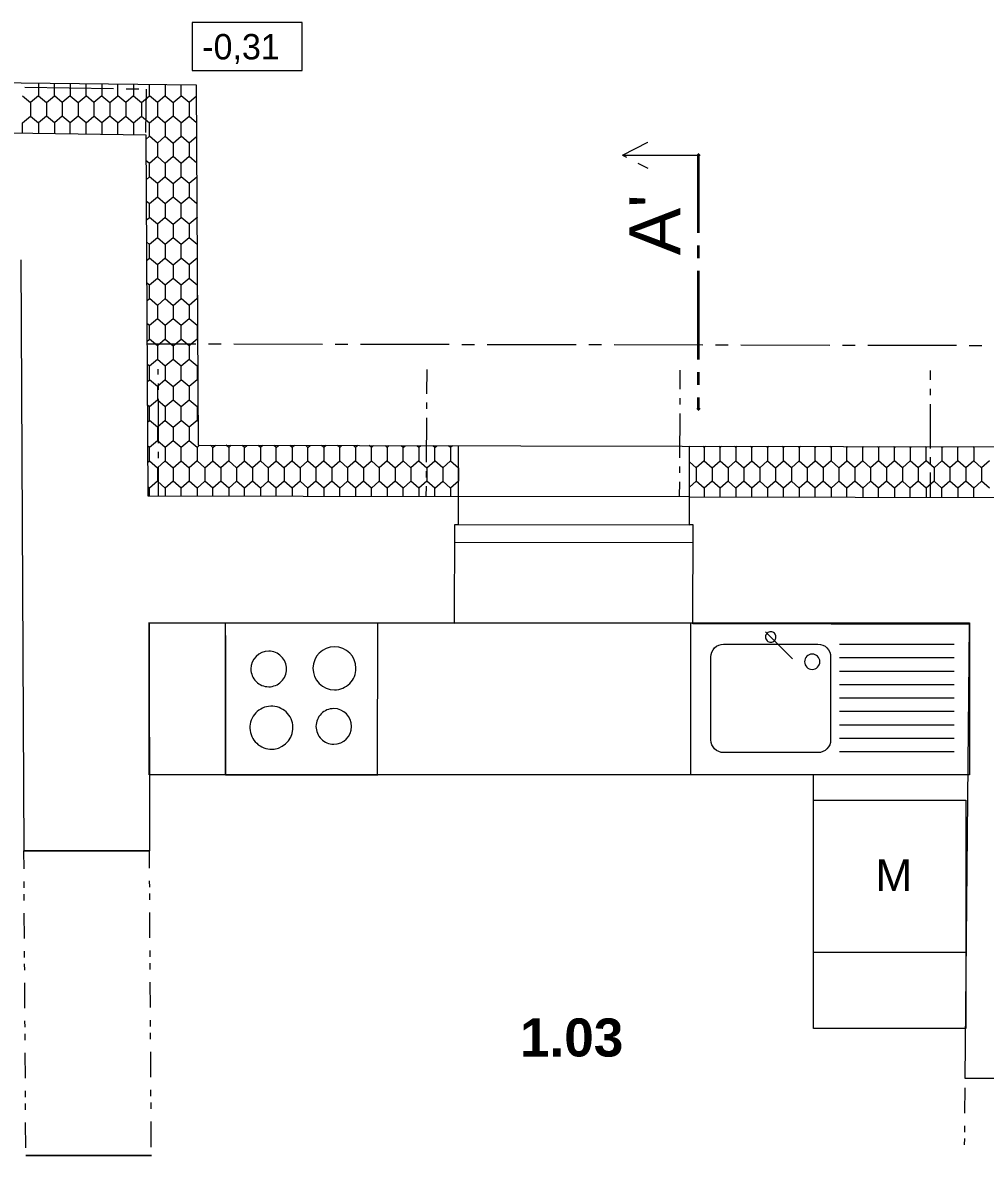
# Model space of a CAD drawing. Header units: millimetres. Extents: x 214.1 to 310.4, y 372.3 to 401.
# Drawn here: x 219.379 to 222.368, y 379.373 to 382.889 of the extents above; entities that cross this region are included whole.
import ezdxf

# ---------------------------------------------------------------- set-up
doc = ezdxf.new("R2010")
doc.units = ezdxf.units.MM
for name, color, linetype in [('PDF4_Bourani_cary', 7, 'Continuous'), ('PDF4_Hlavni kresba_1', 7, 'Continuous'), ('PDF4_Konstrukce_nad', 7, 'Continuous'), ('PDF4_Krokve', 7, 'Continuous'), ('PDF4_KTZ_zatepleni', 7, 'Continuous'), ('PDF4_OKNA', 7, 'Continuous'), ('PDF4_Rezy_oznaceni', 7, 'Continuous'), ('PDF4_Sanita', 7, 'Continuous'), ('PDF4_STĚNY', 7, 'Continuous'), ('PDF4_STŘECHA', 7, 'Continuous'), ('PDF4_Text_CISLA_MISTNOSTI', 7, 'Continuous'), ('PDF4_Výšky', 7, 'Continuous'), ('PDF4_Šrafy', 7, 'Continuous')]:
    doc.layers.add(name, color=color, linetype=linetype)
doc.styles.add('PDF Arial', font='')
doc.styles.add('PDF Arial Bold', font='')
doc.styles.get('PDF Arial').set_extended_font_data('Arial')
doc.styles.get('PDF Arial Bold').set_extended_font_data('Arial', bold=True)

msp = doc.modelspace()

# ---------------------------------------------------------------- linework, layer by layer
at = {"layer": 'PDF4_Bourani_cary', "lineweight": 13}
for points in [[(219.3738, 382.153), (219.383, 380.3175)], [(219.7723, 381.0262), (219.7727, 380.3175)], [(219.7727, 380.3175), (219.383, 380.3175)], [(219.7787, 379.3727), (219.3889, 379.3727)]]:
    msp.add_lwpolyline(points, dxfattribs=at)
at = {"layer": 'PDF4_Hlavni kresba_1', "lineweight": 13}
for points in [[(224.0847, 377.2496), (224.0847, 379.5653), (224.0847, 381.1515), (222.5446, 381.1515), (222.5446, 379.6116), (222.3055, 379.6116)], [(219.383, 380.3175), (219.7727, 380.3175)], [(219.3889, 379.3727), (219.7787, 379.3727)]]:
    msp.add_lwpolyline(points, dxfattribs=at)
at = {"layer": 'PDF4_Konstrukce_nad', "lineweight": 13}
for points in [[(219.3833, 380.2622), (219.383, 380.3175), (219.383, 380.3175)], [(219.7731, 380.2647), (219.7727, 380.3175), (219.7727, 380.3175)], [(219.3837, 380.2032), (219.3836, 380.2228)], [(219.7735, 380.2056), (219.7733, 380.2253)], [(219.3839, 380.1638), (219.3838, 380.1835)], [(219.7737, 380.1662), (219.7736, 380.1859)], [(219.3847, 380.0457), (219.3842, 380.1244)], [(219.7744, 380.0481), (219.7739, 380.1269)], [(219.3851, 379.9866), (219.3849, 380.0063)], [(219.7748, 379.9891), (219.7747, 380.0088)], [(219.3853, 379.9473), (219.3852, 379.9669)], [(219.7751, 379.9497), (219.7749, 379.9694)], [(219.3861, 379.8291), (219.3856, 379.9079)], [(219.7758, 379.8316), (219.7753, 379.9103)], [(219.3864, 379.7701), (219.3863, 379.7898)], [(219.7762, 379.7725), (219.7761, 379.7922)], [(219.3867, 379.7307), (219.3865, 379.7504)], [(219.7764, 379.7332), (219.7763, 379.7529)], [(219.3874, 379.6126), (219.3869, 379.6914)], [(219.7772, 379.6151), (219.7767, 379.6938)], [(222.3055, 379.6116), (222.3055, 379.6116)], [(222.3055, 379.6116), (222.3055, 379.6116)], [(219.3878, 379.5536), (219.3877, 379.5732)], [(219.7775, 379.556), (219.7774, 379.5757)], [(222.3045, 379.5037), (222.3052, 379.5824)], [(219.388, 379.5142), (219.3879, 379.5339)], [(219.7778, 379.5166), (219.7777, 379.5363)], [(219.3888, 379.3961), (219.3883, 379.4748)], [(219.7785, 379.3985), (219.778, 379.4773)], [(222.304, 379.4446), (222.3042, 379.4643)], [(222.3036, 379.4053), (222.3038, 379.425)], [(219.3889, 379.3727), (219.3889, 379.3727)], [(219.7787, 379.3727), (219.7787, 379.3727)]]:
    msp.add_lwpolyline(points, dxfattribs=at)
at = {"layer": 'PDF4_Krokve', "lineweight": 13}
for points in [[(219.8002, 381.7964), (219.8001, 381.8135), (219.8001, 381.8135)], [(219.8001, 381.8135), (219.8001, 381.8135)], [(220.6344, 381.737), (220.6349, 381.8119), (220.6349, 381.8119)], [(220.6349, 381.8119), (220.6349, 381.8119)], [(221.4203, 381.751), (221.4205, 381.8103), (221.4205, 381.8103)], [(221.4205, 381.8103), (221.4205, 381.8103)], [(222.1973, 381.7799), (222.1973, 381.8088), (222.1973, 381.8088)], [(222.1973, 381.8088), (222.1973, 381.8088)], [(219.8003, 381.7492), (219.8003, 381.7689)], [(222.1973, 381.7326), (222.1973, 381.7523)], [(219.8008, 381.5838), (219.8004, 381.7216)], [(220.6341, 381.6897), (220.6342, 381.7094)], [(221.4201, 381.7037), (221.4202, 381.7234)], [(221.4194, 381.5384), (221.42, 381.6762)], [(222.1973, 381.5673), (222.1973, 381.7051)], [(220.633, 381.5244), (220.6339, 381.6622)], [(219.8009, 381.5366), (219.8009, 381.5563)], [(222.1973, 381.52), (222.1973, 381.5397)], [(219.8013, 381.4198), (219.8013, 381.4198), (219.801, 381.509)], [(220.6327, 381.4771), (220.6328, 381.4968)], [(221.4192, 381.4911), (221.4193, 381.5108)], [(221.4189, 381.4166), (221.4189, 381.4166), (221.4191, 381.4636)], [(222.1973, 381.4151), (222.1973, 381.4151), (222.1973, 381.4925)], [(220.6323, 381.4182), (220.6323, 381.4182), (220.6325, 381.4496)]]:
    msp.add_lwpolyline(points, dxfattribs=at)
at = {"layer": 'PDF4_KTZ_zatepleni', "lineweight": 13}
for points in [[(216.473, 382.7352), (219.9181, 382.6962)], [(219.9181, 382.6962), (219.9242, 381.5771), (228.4379, 381.5602)]]:
    msp.add_lwpolyline(points, dxfattribs=at)
at = {"layer": 'PDF4_OKNA', "lineweight": 13}
for points in [[(220.7327, 381.418), (220.7327, 381.5755)], [(221.4493, 381.4166), (221.4493, 381.574)], [(221.4493, 381.4166), (221.4493, 381.4166), (220.7327, 381.418)], [(220.7326, 381.3314), (220.7326, 381.3314), (221.4491, 381.3299)], [(220.7206, 381.2763), (220.7206, 381.2763), (221.4608, 381.2748)]]:
    msp.add_lwpolyline(points, dxfattribs=at)
at = {"layer": 'PDF4_Rezy_oznaceni', "lineweight": 13}
for points in [[(221.241, 382.4776), (221.241, 382.4776), (221.3197, 382.5183)], [(221.3197, 382.5183), (221.3197, 382.5183)], [(221.241, 382.4776), (221.241, 382.4776), (221.2538, 382.471)], [(221.241, 382.4776), (221.241, 382.4776), (221.4714, 382.4776)], [(221.2888, 382.4529), (221.3197, 382.4369), (221.3197, 382.4369)], [(221.4772, 382.4776), (221.4772, 382.4776)]]:
    msp.add_lwpolyline(points, dxfattribs=at)
at = {"layer": 'PDF4_Rezy_oznaceni', "lineweight": 35}
for points in [[(221.4772, 382.2367), (221.4772, 382.4773)], [(221.4772, 382.1579), (221.4772, 382.1973)], [(221.4772, 381.843), (221.4772, 382.1186)], [(221.4772, 381.7642), (221.4772, 381.8036)], [(221.4772, 381.6904), (221.4772, 381.7249)]]:
    msp.add_lwpolyline(points, dxfattribs=at)
at = {"layer": 'PDF4_Rezy_oznaceni', "transparency": 33554559}
for points in [[(221.4772, 382.4704), (221.4704, 382.4773), (221.4841, 382.4773), (221.4772, 382.4842)], [(221.4772, 381.6835), (221.4704, 381.6904), (221.4841, 381.6904), (221.4772, 381.6973)]]:
    msp.add_solid(points, dxfattribs=at)
at = {"layer": 'PDF4_Sanita', "lineweight": 13}
for points in [[(219.7697, 381.0262), (222.3186, 381.0262), (222.3186, 380.5537), (219.7723, 380.5537), (219.7723, 381.0262)], [(220.0085, 380.5537), (220.0091, 381.0262)], [(220.0091, 380.9868), (220.0085, 380.5537), (220.4809, 380.5531), (220.4816, 381.0256)], [(221.4524, 381.0262), (221.4524, 380.5537)], [(221.6852, 380.9983), (221.7695, 380.914)], [(221.915, 380.9596), (222.2713, 380.9596)], [(221.915, 380.9179), (222.2713, 380.9179)], [(221.915, 380.8762), (222.2713, 380.8762)], [(221.915, 380.8345), (222.2713, 380.8345)], [(221.915, 380.7928), (222.2713, 380.7928)], [(221.915, 380.7511), (222.2713, 380.7511)], [(221.915, 380.7094), (222.2713, 380.7094)], [(221.915, 380.6677), (222.2713, 380.6677)], [(221.915, 380.6261), (222.2713, 380.6261)], [(221.8345, 380.475), (222.3069, 380.475), (222.3069, 379.7663), (221.8345, 379.7663), (221.8345, 380.5537)], [(222.3069, 380.0026), (221.8345, 380.0026)]]:
    msp.add_lwpolyline(points, dxfattribs=at)
for points in [[(221.6853, 380.9819, 0.414222), (221.7016, 380.9656, 0.41423), (221.7179, 380.9819, 0.414239), (221.7016, 380.9982, 0.41423)], [(220.1429, 380.8274, 0.414215), (220.1982, 380.8825, 0.414215), (220.143, 380.9378, 0.41421), (220.0877, 380.8827, 0.414215)], [(220.3471, 380.818, 0.414217), (220.414, 380.8847, 0.414213), (220.3473, 380.9516, 0.414213), (220.2804, 380.8849, 0.41421)], [(221.8541, 380.9051, 0.4142), (221.8304, 380.9288, 0.414213), (221.8067, 380.9051, 0.414206), (221.8304, 380.8814, 0.414206)], [(220.2177, 380.709, 0.414214), (220.1428, 380.7666, 0.414216), (220.0852, 380.6918, 0.414214), (220.16, 380.6341, 0.414211)], [(220.3449, 380.649, 0.414212), (220.4002, 380.7042, 0.414212), (220.3451, 380.7595, 0.414215), (220.2898, 380.7043, 0.414215)]]:
    msp.add_lwpolyline(points, format="xyb", close=True, dxfattribs=at)
for points in [[(221.516, 380.9202, -0.414217), (221.5554, 380.9596), (221.8484, 380.9596)], [(221.8484, 380.9596, -0.414214), (221.8877, 380.9202), (221.8877, 380.6623)], [(221.8877, 380.6623, -0.414214), (221.8484, 380.6229), (221.5554, 380.6229, -0.414217), (221.516, 380.6623), (221.516, 380.9202)]]:
    msp.add_lwpolyline(points, format="xyb", dxfattribs=at)
at = {"layer": 'PDF4_STĚNY', "lineweight": 13}
for points in [[(216.2478, 382.7109), (216.2478, 382.7109), (216.4697, 382.6963), (216.4626, 382.5897), (216.4626, 382.5897), (216.4626, 382.5897), (219.7615, 382.541), (219.7615, 382.541), (219.7676, 381.4199)], [(219.7676, 381.4199), (219.7676, 381.4199), (220.7327, 381.418)], [(219.7697, 381.0262), (219.7697, 381.0262), (220.7201, 381.0243), (220.7201, 381.0243), (220.7207, 381.3314), (220.7207, 381.3314), (220.7326, 381.3314), (220.7326, 381.3314), (220.7327, 381.418)], [(221.4491, 381.3299), (221.4491, 381.3299), (221.4493, 381.4166), (221.4493, 381.4166), (223.5066, 381.4125)], [(222.3055, 379.6116), (222.3186, 381.0211), (222.3186, 381.0211), (221.4603, 381.0228), (221.4603, 381.0228), (221.4603, 381.0228), (221.4609, 381.3299), (221.4491, 381.3299), (221.4491, 381.3299)]]:
    msp.add_lwpolyline(points, dxfattribs=at)
at = {"layer": 'PDF4_STŘECHA', "lineweight": 13}
for points in [[(219.3855, 382.6883), (219.6611, 382.6843)], [(219.7004, 382.6837), (219.7398, 382.6831)], [(219.7616, 382.5482), (219.7636, 382.6827), (219.7636, 382.6827)], [(219.7636, 382.6827), (219.7636, 382.6827)], [(219.7615, 382.541), (219.7615, 382.541)], [(219.765, 381.8923), (219.765, 381.8923), (219.9162, 381.892)], [(219.9556, 381.892), (219.9949, 381.8919)], [(220.0343, 381.8918), (220.3099, 381.8913)], [(220.3493, 381.8912), (220.3886, 381.8911)], [(220.428, 381.891), (220.7036, 381.8905)], [(220.743, 381.8904), (220.7823, 381.8903)], [(220.8217, 381.8902), (221.0973, 381.8897)], [(221.1367, 381.8896), (221.176, 381.8895)], [(221.2154, 381.8895), (221.491, 381.8889)], [(221.5304, 381.8888), (221.5697, 381.8888)], [(221.6091, 381.8887), (221.8847, 381.8881)], [(221.9241, 381.8881), (221.9634, 381.888)], [(222.0028, 381.8879), (222.2784, 381.8874)], [(222.3178, 381.8873), (222.3571, 381.8872)]]:
    msp.add_lwpolyline(points, dxfattribs=at)
at = {"layer": 'PDF4_Výšky', "lineweight": 13}
msp.add_lwpolyline([(220.2469, 382.8891), (219.9058, 382.8891), (219.9058, 382.7404), (220.2469, 382.7404), (220.2469, 382.8891)], close=True, dxfattribs=at)
at = {"layer": 'PDF4_Šrafy', "lineweight": 13}
for points in [[(219.4282, 382.7018), (219.4282, 382.6622), (219.4528, 382.6413), (219.4774, 382.6622), (219.4774, 382.7012)], [(219.5267, 382.7006), (219.5267, 382.6622), (219.5513, 382.6413), (219.5759, 382.6622), (219.5759, 382.7001)], [(219.6251, 382.6995), (219.6251, 382.6622), (219.6497, 382.6413), (219.6743, 382.6622), (219.6743, 382.699)], [(219.7235, 382.6984), (219.7235, 382.6622), (219.7481, 382.6413), (219.7727, 382.6622), (219.7727, 382.6979)], [(219.8219, 382.6973), (219.8219, 382.6622), (219.8465, 382.6413), (219.8711, 382.6622), (219.8711, 382.6968)], [(219.379, 382.6622), (219.4036, 382.6413)], [(219.4282, 382.6622), (219.4036, 382.6413), (219.4036, 382.6202), (219.4036, 382.5992), (219.4282, 382.5783), (219.4282, 382.5459)], [(219.5267, 382.6622), (219.5021, 382.6413), (219.4774, 382.6622)], [(219.6251, 382.6622), (219.6005, 382.6413), (219.5759, 382.6622)], [(219.7235, 382.6622), (219.6989, 382.6413), (219.6743, 382.6622)], [(219.8219, 382.6622), (219.7973, 382.6413), (219.7727, 382.6622)], [(219.9183, 382.6604), (219.8958, 382.6413), (219.8711, 382.6622)], [(219.4528, 382.6413), (219.4528, 382.6202)], [(219.4528, 382.6202), (219.4528, 382.5992)], [(219.5021, 382.6413), (219.5021, 382.6202), (219.5021, 382.5992)], [(219.5513, 382.6413), (219.5513, 382.6202)], [(219.5513, 382.6202), (219.5513, 382.5992)], [(219.6005, 382.6413), (219.6005, 382.6202), (219.6005, 382.5992)], [(219.6497, 382.6413), (219.6497, 382.6202)], [(219.6497, 382.6202), (219.6497, 382.5992)], [(219.6989, 382.6413), (219.6989, 382.6202), (219.6989, 382.5992), (219.7235, 382.5783), (219.7481, 382.5992), (219.7727, 382.5783)], [(219.7481, 382.6413), (219.7481, 382.6202)], [(219.7481, 382.6202), (219.7481, 382.5992)], [(219.7973, 382.6413), (219.7973, 382.6202), (219.7973, 382.5992), (219.8219, 382.5783), (219.8219, 382.5362), (219.8465, 382.5153), (219.8711, 382.5362), (219.8711, 382.5783), (219.8958, 382.5992), (219.9188, 382.5796)], [(219.8465, 382.6413), (219.8465, 382.6202)], [(219.8465, 382.6202), (219.8465, 382.5992)], [(219.8958, 382.6413), (219.8958, 382.6202), (219.8958, 382.5992)], [(219.379, 382.5783), (219.4036, 382.5992)], [(219.4774, 382.5783), (219.4528, 382.5992), (219.4282, 382.5783)], [(219.5267, 382.5445), (219.5267, 382.5783), (219.5021, 382.5992), (219.4774, 382.5783), (219.4774, 382.5452)], [(219.5759, 382.5783), (219.5513, 382.5992), (219.5267, 382.5783)], [(219.5759, 382.5438), (219.5759, 382.5783), (219.6005, 382.5992)], [(219.6743, 382.5783), (219.6497, 382.5992), (219.6251, 382.5783), (219.6005, 382.5992)], [(219.6743, 382.5783), (219.6989, 382.5992)], [(219.7616, 382.5267), (219.7727, 382.5362), (219.7727, 382.5783), (219.7973, 382.5992)], [(219.8711, 382.5783), (219.8465, 382.5992), (219.8219, 382.5783)], [(219.379, 382.5467), (219.379, 382.5783)], [(219.6251, 382.5783), (219.6251, 382.543)], [(219.6743, 382.5423), (219.6743, 382.5783)], [(219.7235, 382.5783), (219.7235, 382.5416)], [(219.8219, 382.5362), (219.7973, 382.5153), (219.7727, 382.5362)], [(219.7973, 382.5153), (219.7973, 382.4942)], [(219.8465, 382.5153), (219.8465, 382.4942)], [(219.919, 382.535), (219.8958, 382.5153), (219.8711, 382.5362)], [(219.8958, 382.5153), (219.8958, 382.4942), (219.8958, 382.4732)], [(219.7973, 382.4942), (219.7973, 382.4732)], [(219.8465, 382.4942), (219.8465, 382.4732)], [(219.7727, 382.4523), (219.7619, 382.4615)], [(219.7623, 382.4013), (219.7727, 382.4102), (219.7727, 382.4523)], [(219.8219, 382.4523), (219.7973, 382.4732), (219.7727, 382.4523)], [(219.8711, 382.4523), (219.8465, 382.4732), (219.8219, 382.4523)], [(219.8219, 382.4523), (219.8219, 382.4102), (219.8465, 382.3893), (219.8711, 382.4102), (219.8711, 382.4523)], [(219.9195, 382.4531), (219.8958, 382.4732), (219.8711, 382.4523)], [(219.8219, 382.4102), (219.7973, 382.3893), (219.7727, 382.4102)], [(219.9197, 382.4096), (219.8958, 382.3893), (219.8711, 382.4102)], [(219.7973, 382.3893), (219.7973, 382.3683)], [(219.8465, 382.3893), (219.8465, 382.3683)], [(219.8958, 382.3893), (219.8958, 382.3683)], [(219.8219, 382.3263), (219.7973, 382.3472), (219.7727, 382.3263)], [(219.7973, 382.3683), (219.7973, 382.3472)], [(219.8711, 382.3263), (219.8465, 382.3472), (219.8219, 382.3263)], [(219.8465, 382.3683), (219.8465, 382.3472)], [(219.9201, 382.3265), (219.8958, 382.3472), (219.8711, 382.3263)], [(219.8958, 382.3683), (219.8958, 382.3472)], [(219.7727, 382.3263), (219.7626, 382.3349)], [(219.7629, 382.2759), (219.7727, 382.2842), (219.7727, 382.3263)], [(219.8219, 382.3263), (219.8219, 382.2842), (219.8465, 382.2633), (219.8711, 382.2842), (219.8711, 382.3263)], [(219.8219, 382.2842), (219.7973, 382.2633), (219.7727, 382.2842)], [(219.9204, 382.2842), (219.8958, 382.2633), (219.8711, 382.2842)], [(219.9204, 382.2857), (219.9204, 382.2842), (219.9204, 382.2842)], [(219.7973, 382.2633), (219.7973, 382.2423)], [(219.7973, 382.2423), (219.7973, 382.2212)], [(219.8465, 382.2633), (219.8465, 382.2423)], [(219.8465, 382.2423), (219.8465, 382.2212)], [(219.8958, 382.2633), (219.8958, 382.2423)], [(219.8958, 382.2423), (219.8958, 382.2212)], [(219.7727, 382.2003), (219.7633, 382.2083)], [(219.7636, 382.1505), (219.7727, 382.1582), (219.7727, 382.2003)], [(219.8219, 382.2003), (219.7973, 382.2212), (219.7727, 382.2003)], [(219.8711, 382.2003), (219.8465, 382.2212), (219.8219, 382.2003)], [(219.8219, 382.2003), (219.8219, 382.1582), (219.8465, 382.1373), (219.8711, 382.1582), (219.8711, 382.2003)], [(219.9204, 382.2003), (219.8958, 382.2212), (219.8711, 382.2003)], [(219.9208, 382.2007), (219.9204, 382.2003)], [(219.9204, 382.2003), (219.9204, 382.1582), (219.9211, 382.1577)], [(219.8219, 382.1582), (219.7973, 382.1373), (219.7727, 382.1582)], [(219.7973, 382.1373), (219.7973, 382.1163)], [(219.8465, 382.1373), (219.8465, 382.1163)], [(219.9204, 382.1582), (219.8958, 382.1373), (219.8711, 382.1582)], [(219.8958, 382.1373), (219.8958, 382.1163)], [(219.8219, 382.0743), (219.7973, 382.0953), (219.7727, 382.0743)], [(219.7973, 382.1163), (219.7973, 382.0953)], [(219.8711, 382.0743), (219.8465, 382.0953), (219.8219, 382.0743)], [(219.8465, 382.1163), (219.8465, 382.0953)], [(219.9204, 382.0743), (219.8958, 382.0953), (219.8711, 382.0743)], [(219.8958, 382.1163), (219.8958, 382.0953)], [(219.7727, 382.0743), (219.764, 382.0818)], [(219.7643, 382.0251), (219.7727, 382.0323), (219.7727, 382.0743)], [(219.8219, 382.0743), (219.8219, 382.0323), (219.8465, 382.0113), (219.8711, 382.0323), (219.8711, 382.0743)], [(219.9215, 382.0753), (219.9204, 382.0743)], [(219.9204, 382.0743), (219.9204, 382.0323), (219.9217, 382.0311)], [(219.8219, 382.0323), (219.7973, 382.0113), (219.7727, 382.0323)], [(219.9204, 382.0323), (219.8958, 382.0113), (219.8711, 382.0323)], [(219.7973, 382.0113), (219.7973, 381.9903)], [(219.7973, 381.9903), (219.7973, 381.9693)], [(219.8465, 382.0113), (219.8465, 381.9903)], [(219.8465, 381.9903), (219.8465, 381.9693)], [(219.8958, 382.0113), (219.8958, 381.9903)], [(219.8958, 381.9903), (219.8958, 381.9693)], [(219.7727, 381.9484), (219.7647, 381.9552)], [(219.8219, 381.9484), (219.7973, 381.9693), (219.7727, 381.9484)], [(219.8711, 381.9484), (219.8465, 381.9693), (219.8219, 381.9484)], [(219.9204, 381.9484), (219.8958, 381.9693), (219.8711, 381.9484)], [(219.765, 381.8997), (219.7727, 381.9063), (219.7727, 381.9484)], [(219.8219, 381.9484), (219.8219, 381.9063), (219.8465, 381.8854), (219.8711, 381.9063), (219.8711, 381.9484)], [(219.9222, 381.9499), (219.9204, 381.9484)], [(219.9204, 381.9484), (219.9204, 381.9063), (219.9224, 381.9045)], [(219.8219, 381.9063), (219.7973, 381.8854), (219.7727, 381.9063)], [(219.7973, 381.8854), (219.7973, 381.8643)], [(219.8465, 381.8854), (219.8465, 381.8643)], [(219.9204, 381.9063), (219.8958, 381.8854), (219.8711, 381.9063)], [(219.8958, 381.8854), (219.8958, 381.8643)], [(219.7973, 381.8643), (219.7973, 381.8433)], [(219.8465, 381.8643), (219.8465, 381.8433)], [(219.8958, 381.8643), (219.8958, 381.8433)], [(219.7727, 381.8224), (219.7654, 381.8286)], [(219.7657, 381.7743), (219.7727, 381.7803), (219.7727, 381.8224)], [(219.8219, 381.8224), (219.7973, 381.8433), (219.7727, 381.8224)], [(219.8711, 381.8224), (219.8465, 381.8433), (219.8219, 381.8224)], [(219.8219, 381.8224), (219.8219, 381.7803), (219.8465, 381.7594), (219.8711, 381.7803), (219.8711, 381.8224)], [(219.9204, 381.8224), (219.8958, 381.8433), (219.8711, 381.8224)], [(219.9229, 381.8245), (219.9204, 381.8224)], [(219.9204, 381.8224), (219.9204, 381.7803), (219.9231, 381.7779)], [(219.8219, 381.7803), (219.7973, 381.7594), (219.7727, 381.7803)], [(219.9204, 381.7803), (219.8958, 381.7594), (219.8711, 381.7803)], [(219.7973, 381.7594), (219.7973, 381.7383)], [(219.8465, 381.7594), (219.8465, 381.7383)], [(219.8958, 381.7594), (219.8958, 381.7383)], [(219.8219, 381.6964), (219.7973, 381.7173), (219.7727, 381.6964)], [(219.7973, 381.7383), (219.7973, 381.7173)], [(219.8711, 381.6964), (219.8465, 381.7173), (219.8219, 381.6964)], [(219.8465, 381.7383), (219.8465, 381.7173)], [(219.9204, 381.6964), (219.8958, 381.7173), (219.8711, 381.6964)], [(219.8958, 381.7383), (219.8958, 381.7173)], [(219.7727, 381.6964), (219.766, 381.7021)], [(219.7663, 381.6489), (219.7727, 381.6543), (219.7727, 381.6964)], [(219.8219, 381.6964), (219.8219, 381.6543), (219.8465, 381.6334), (219.8711, 381.6543), (219.8711, 381.6964)], [(219.9235, 381.6991), (219.9204, 381.6964)], [(219.9204, 381.6964), (219.9204, 381.6543), (219.9238, 381.6514)], [(219.8219, 381.6543), (219.7973, 381.6334), (219.7727, 381.6543)], [(219.9204, 381.6543), (219.8958, 381.6334), (219.8711, 381.6543)], [(219.7973, 381.6334), (219.7973, 381.6124)], [(219.7973, 381.6124), (219.7973, 381.5913)], [(219.8465, 381.6334), (219.8465, 381.6124)], [(219.8465, 381.6124), (219.8465, 381.5913)], [(219.8958, 381.6334), (219.8958, 381.6124)], [(219.8958, 381.6124), (219.8958, 381.5913)], [(219.7727, 381.5704), (219.7667, 381.5755)], [(219.767, 381.5235), (219.7727, 381.5283), (219.7727, 381.5704)], [(219.8219, 381.5704), (219.7973, 381.5913), (219.7727, 381.5704)], [(219.8711, 381.5704), (219.8465, 381.5913), (219.8219, 381.5704)], [(219.8219, 381.5704), (219.8219, 381.5283), (219.8465, 381.5074), (219.8711, 381.5283), (219.8711, 381.5704)], [(219.9204, 381.5704), (219.8958, 381.5913), (219.8711, 381.5704)], [(219.9282, 381.5771), (219.9204, 381.5704)], [(219.9204, 381.5704), (219.9204, 381.5283), (219.945, 381.5074), (219.9696, 381.5283), (219.9696, 381.5704)], [(219.9696, 381.5704), (219.9618, 381.577)], [(219.9696, 381.5704), (219.9773, 381.577)], [(220.0188, 381.5704), (220.0112, 381.5769)], [(220.0264, 381.5769), (220.0188, 381.5704)], [(220.0188, 381.5704), (220.0188, 381.5283), (220.0434, 381.5074), (220.068, 381.5283), (220.068, 381.5704)], [(220.068, 381.5704), (220.0605, 381.5768)], [(220.068, 381.5704), (220.0755, 381.5768)], [(220.1172, 381.5704), (220.1098, 381.5767)], [(220.1246, 381.5767), (220.1172, 381.5704)], [(220.1172, 381.5704), (220.1172, 381.5283), (220.1418, 381.5074), (220.1664, 381.5283), (220.191, 381.5074)], [(220.1664, 381.5704), (220.1591, 381.5766)], [(220.1664, 381.5704), (220.1737, 381.5766)], [(220.1664, 381.5283), (220.1664, 381.5704)], [(220.2156, 381.5704), (220.2085, 381.5765)], [(220.2228, 381.5765), (220.2156, 381.5704)], [(220.2156, 381.5704), (220.2156, 381.5283), (220.2402, 381.5074), (220.2648, 381.5283), (220.2648, 381.5704)], [(220.2648, 381.5704), (220.2578, 381.5764)], [(220.2648, 381.5704), (220.2719, 381.5764)], [(220.3141, 381.5704), (220.3071, 381.5763)], [(220.321, 381.5763), (220.3141, 381.5704)], [(220.3141, 381.5704), (220.3141, 381.5283), (220.3387, 381.5074), (220.3633, 381.5283), (220.3633, 381.5704)], [(220.3633, 381.5704), (220.3564, 381.5762)], [(220.3633, 381.5704), (220.3701, 381.5762)], [(220.4125, 381.5704), (220.4058, 381.5761)], [(220.4192, 381.5761), (220.4125, 381.5704)], [(220.4125, 381.5704), (220.4125, 381.5283), (220.4371, 381.5074), (220.4617, 381.5283), (220.4617, 381.5704)], [(220.4617, 381.5704), (220.4551, 381.576)], [(220.4617, 381.5704), (220.4683, 381.576)], [(220.5109, 381.5704), (220.5044, 381.5759)], [(220.5174, 381.5759), (220.5109, 381.5704)], [(220.5109, 381.5704), (220.5109, 381.5283), (220.5355, 381.5074), (220.5601, 381.5283), (220.5601, 381.5704)], [(220.5601, 381.5704), (220.5538, 381.5758)], [(220.5601, 381.5704), (220.5665, 381.5758)], [(220.6093, 381.5704), (220.6031, 381.5757)], [(220.6156, 381.5757), (220.6093, 381.5704)], [(220.6093, 381.5704), (220.6093, 381.5283), (220.6339, 381.5074), (220.6585, 381.5283), (220.6585, 381.5704)], [(220.6585, 381.5704), (220.6524, 381.5756)], [(220.6585, 381.5704), (220.6647, 381.5756)], [(220.7078, 381.5704), (220.7017, 381.5755)], [(220.7138, 381.5755), (220.7078, 381.5704)], [(220.7078, 381.5704), (220.7078, 381.5283), (220.7324, 381.5074), (220.7327, 381.5077)], [(221.4493, 381.5732), (221.4502, 381.574)], [(221.4952, 381.5704), (221.491, 381.574)], [(221.4993, 381.5739), (221.4952, 381.5704), (221.4952, 381.5283), (221.5198, 381.5074), (221.5444, 381.5283), (221.5444, 381.5704), (221.5403, 381.5739)], [(221.5444, 381.5704), (221.5484, 381.5738)], [(221.5936, 381.5704), (221.5896, 381.5738)], [(221.5975, 381.5738), (221.5936, 381.5704), (221.5936, 381.5283), (221.6182, 381.5074), (221.6428, 381.5283), (221.6428, 381.5704), (221.639, 381.5737)], [(221.6428, 381.5704), (221.6466, 381.5737)], [(221.692, 381.5704), (221.6883, 381.5736)], [(221.6957, 381.5736), (221.692, 381.5704), (221.692, 381.5283), (221.7166, 381.5074), (221.7412, 381.5283), (221.7412, 381.5704), (221.7376, 381.5735)], [(221.7412, 381.5704), (221.7448, 381.5735)], [(221.7904, 381.5704), (221.7869, 381.5734)], [(221.7939, 381.5734), (221.7904, 381.5704), (221.7904, 381.5283), (221.815, 381.5074), (221.8397, 381.5283), (221.8397, 381.5704), (221.8363, 381.5733)], [(221.8397, 381.5704), (221.843, 381.5733)], [(221.8889, 381.5704), (221.8856, 381.5732)], [(221.8921, 381.5732), (221.8889, 381.5704), (221.8889, 381.5283), (221.9135, 381.5074), (221.9381, 381.5283)], [(221.9381, 381.5704), (221.9349, 381.5731)], [(221.9381, 381.5704), (221.9412, 381.5731)], [(221.9873, 381.5283), (221.9627, 381.5074), (221.9381, 381.5283), (221.9381, 381.5704)], [(222.0365, 381.5704), (222.0365, 381.5283), (222.0119, 381.5074), (221.9873, 381.5283), (221.9873, 381.5704), (221.9842, 381.573)], [(221.9903, 381.573), (221.9873, 381.5704)], [(222.0365, 381.5704), (222.0336, 381.5729)], [(222.0365, 381.5704), (222.0394, 381.5729)], [(222.1349, 381.5704), (222.1349, 381.5283), (222.1103, 381.5074), (222.0857, 381.5283), (222.0857, 381.5704), (222.0829, 381.5728)], [(222.0885, 381.5728), (222.0857, 381.5704)], [(222.1349, 381.5704), (222.1322, 381.5727)], [(222.1349, 381.5704), (222.1376, 381.5727)], [(222.2334, 381.5704), (222.2334, 381.5283), (222.2087, 381.5074), (222.1841, 381.5283), (222.1841, 381.5704), (222.1816, 381.5726)], [(222.1867, 381.5726), (222.1841, 381.5704)], [(222.2334, 381.5704), (222.2309, 381.5725)], [(222.2334, 381.5704), (222.2358, 381.5725)], [(222.3318, 381.5704), (222.3318, 381.5283), (222.3072, 381.5074), (222.2826, 381.5283), (222.2826, 381.5704), (222.2802, 381.5724)], [(222.2849, 381.5724), (222.2826, 381.5704)], [(222.3318, 381.5704), (222.3295, 381.5723)], [(222.3318, 381.5704), (222.334, 381.5723)], [(219.7727, 381.5283), (219.7973, 381.5074)], [(219.8219, 381.5283), (219.7973, 381.5074)], [(219.7973, 381.5074), (219.7973, 381.4864)], [(219.8465, 381.5074), (219.8465, 381.4864)], [(219.8711, 381.5283), (219.8958, 381.5074)], [(219.9204, 381.5283), (219.8958, 381.5074)], [(219.8958, 381.5074), (219.8958, 381.4864)], [(219.945, 381.5074), (219.945, 381.4864)], [(219.9696, 381.5283), (219.9942, 381.5074)], [(220.0188, 381.5283), (219.9942, 381.5074)], [(219.9942, 381.5074), (219.9942, 381.4864)], [(220.0434, 381.5074), (220.0434, 381.4864)], [(220.068, 381.5283), (220.0926, 381.5074)], [(220.1172, 381.5283), (220.0926, 381.5074)], [(220.0926, 381.5074), (220.0926, 381.4864)], [(220.1418, 381.5074), (220.1418, 381.4864)], [(220.2156, 381.5283), (220.191, 381.5074)], [(220.191, 381.5074), (220.191, 381.4864)], [(220.2402, 381.5074), (220.2402, 381.4864)], [(220.2648, 381.5283), (220.2895, 381.5074)], [(220.3141, 381.5283), (220.2895, 381.5074)], [(220.2895, 381.5074), (220.2895, 381.4864)], [(220.3387, 381.5074), (220.3387, 381.4864)], [(220.3633, 381.5283), (220.3879, 381.5074)], [(220.4125, 381.5283), (220.3879, 381.5074)], [(220.3879, 381.5074), (220.3879, 381.4864)], [(220.4371, 381.5074), (220.4371, 381.4864)], [(220.5109, 381.5283), (220.4863, 381.5074), (220.4617, 381.5283)], [(220.4863, 381.5074), (220.4863, 381.4864)], [(220.5355, 381.5074), (220.5355, 381.4864)], [(220.6093, 381.5283), (220.5847, 381.5074), (220.5601, 381.5283)], [(220.5847, 381.5074), (220.5847, 381.4864)], [(220.6339, 381.5074), (220.6339, 381.4864)], [(220.7078, 381.5283), (220.6832, 381.5074), (220.6585, 381.5283)], [(220.6832, 381.5074), (220.6832, 381.4864)], [(220.7324, 381.5074), (220.7324, 381.4864)], [(221.4493, 381.5255), (221.4706, 381.5074), (221.4706, 381.4864), (221.4706, 381.4653)], [(221.4952, 381.5283), (221.4706, 381.5074)], [(221.5198, 381.5074), (221.5198, 381.4864)], [(221.5444, 381.5283), (221.569, 381.5074), (221.569, 381.4864), (221.569, 381.4653)], [(221.5936, 381.5283), (221.569, 381.5074)], [(221.6182, 381.5074), (221.6182, 381.4864)], [(221.6428, 381.5283), (221.6674, 381.5074), (221.6674, 381.4864), (221.6674, 381.4653)], [(221.692, 381.5283), (221.6674, 381.5074)], [(221.7166, 381.5074), (221.7166, 381.4864)], [(221.7904, 381.5283), (221.7658, 381.5074), (221.7412, 381.5283)], [(221.7658, 381.5074), (221.7658, 381.4864), (221.7658, 381.4653)], [(221.815, 381.5074), (221.815, 381.4864)], [(221.8889, 381.5283), (221.8643, 381.5074), (221.8397, 381.5283)], [(221.8643, 381.5074), (221.8643, 381.4864), (221.8643, 381.4653)], [(221.9135, 381.5074), (221.9135, 381.4864)], [(221.9627, 381.5074), (221.9627, 381.4864), (221.9627, 381.4653)], [(222.0119, 381.5074), (222.0119, 381.4864)], [(222.0857, 381.5283), (222.0611, 381.5074), (222.0365, 381.5283)], [(222.0611, 381.5074), (222.0611, 381.4864), (222.0611, 381.4653)], [(222.1103, 381.5074), (222.1103, 381.4864)], [(222.1841, 381.5283), (222.1595, 381.5074), (222.1349, 381.5283)], [(222.1595, 381.5074), (222.1595, 381.4864), (222.1595, 381.4653)], [(222.2087, 381.5074), (222.2087, 381.4864)], [(222.2826, 381.5283), (222.258, 381.5074), (222.2334, 381.5283)], [(222.258, 381.5074), (222.258, 381.4864), (222.258, 381.4653)], [(222.3072, 381.5074), (222.3072, 381.4864)], [(222.381, 381.5283), (222.3564, 381.5074), (222.3318, 381.5283)], [(222.3564, 381.5074), (222.3564, 381.4864), (222.3564, 381.4653)], [(219.8219, 381.4444), (219.7973, 381.4653), (219.7727, 381.4444)], [(219.7973, 381.4864), (219.7973, 381.4653)], [(219.8711, 381.4444), (219.8465, 381.4653), (219.8219, 381.4444)], [(219.8465, 381.4864), (219.8465, 381.4653)], [(219.9204, 381.4444), (219.8958, 381.4653), (219.8711, 381.4444)], [(219.8958, 381.4864), (219.8958, 381.4653)], [(219.9696, 381.4444), (219.945, 381.4653), (219.9204, 381.4444)], [(219.945, 381.4864), (219.945, 381.4653)], [(220.0188, 381.4444), (219.9942, 381.4653), (219.9696, 381.4444)], [(219.9942, 381.4864), (219.9942, 381.4653)], [(220.068, 381.4444), (220.0434, 381.4653), (220.0188, 381.4444)], [(220.0434, 381.4864), (220.0434, 381.4653)], [(220.1172, 381.4444), (220.0926, 381.4653), (220.068, 381.4444)], [(220.0926, 381.4864), (220.0926, 381.4653)], [(220.1664, 381.4444), (220.1418, 381.4653), (220.1172, 381.4444)], [(220.1418, 381.4864), (220.1418, 381.4653)], [(220.2156, 381.4444), (220.191, 381.4653), (220.1664, 381.4444)], [(220.191, 381.4864), (220.191, 381.4653)], [(220.2648, 381.4444), (220.2402, 381.4653), (220.2156, 381.4444)], [(220.2402, 381.4864), (220.2402, 381.4653)], [(220.3141, 381.4444), (220.2895, 381.4653), (220.2648, 381.4444)], [(220.2895, 381.4864), (220.2895, 381.4653)], [(220.3633, 381.4444), (220.3387, 381.4653), (220.3141, 381.4444)], [(220.3387, 381.4864), (220.3387, 381.4653)], [(220.4125, 381.4444), (220.3879, 381.4653), (220.3633, 381.4444)], [(220.3879, 381.4864), (220.3879, 381.4653)], [(220.4617, 381.4444), (220.4371, 381.4653), (220.4125, 381.4444)], [(220.4371, 381.4864), (220.4371, 381.4653)], [(220.4617, 381.4444), (220.4863, 381.4653)], [(220.4863, 381.4864), (220.4863, 381.4653)], [(220.5109, 381.4444), (220.4863, 381.4653)], [(220.5601, 381.4444), (220.5355, 381.4653), (220.5109, 381.4444)], [(220.5355, 381.4864), (220.5355, 381.4653)], [(220.6093, 381.4444), (220.5847, 381.4653), (220.5601, 381.4444)], [(220.5847, 381.4864), (220.5847, 381.4653)], [(220.6585, 381.4444), (220.6339, 381.4653), (220.6093, 381.4444)], [(220.6339, 381.4864), (220.6339, 381.4653)], [(220.6585, 381.4444), (220.6832, 381.4653)], [(220.6832, 381.4864), (220.6832, 381.4653)], [(220.7078, 381.4444), (220.6832, 381.4653)], [(220.7327, 381.465), (220.7324, 381.4653), (220.7078, 381.4444)], [(220.7324, 381.4864), (220.7324, 381.4653)], [(221.4952, 381.4444), (221.4706, 381.4653), (221.4493, 381.4472)], [(221.5444, 381.4444), (221.5198, 381.4653), (221.4952, 381.4444)], [(221.5198, 381.4864), (221.5198, 381.4653)], [(221.5936, 381.4444), (221.569, 381.4653), (221.5444, 381.4444)], [(221.6428, 381.4444), (221.6182, 381.4653), (221.5936, 381.4444)], [(221.6182, 381.4864), (221.6182, 381.4653)], [(221.692, 381.4444), (221.6674, 381.4653), (221.6428, 381.4444)], [(221.7412, 381.4444), (221.7166, 381.4653), (221.692, 381.4444)], [(221.7166, 381.4864), (221.7166, 381.4653)], [(221.7904, 381.4444), (221.7658, 381.4653), (221.7412, 381.4444)], [(221.8397, 381.4444), (221.815, 381.4653), (221.7904, 381.4444)], [(221.815, 381.4864), (221.815, 381.4653)], [(221.8889, 381.4444), (221.8643, 381.4653), (221.8397, 381.4444)], [(221.9381, 381.4444), (221.9135, 381.4653), (221.8889, 381.4444)], [(221.9135, 381.4864), (221.9135, 381.4653)], [(221.9873, 381.4444), (221.9627, 381.4653), (221.9381, 381.4444)], [(222.0365, 381.4444), (222.0119, 381.4653), (221.9873, 381.4444)], [(222.0119, 381.4864), (222.0119, 381.4653)], [(222.0857, 381.4444), (222.0611, 381.4653), (222.0365, 381.4444)], [(222.1349, 381.4444), (222.1103, 381.4653), (222.0857, 381.4444)], [(222.1103, 381.4864), (222.1103, 381.4653)], [(222.1841, 381.4444), (222.1595, 381.4653), (222.1349, 381.4444)], [(222.2334, 381.4444), (222.2087, 381.4653), (222.1841, 381.4444)], [(222.2087, 381.4864), (222.2087, 381.4653)], [(222.2826, 381.4444), (222.258, 381.4653), (222.2334, 381.4444)], [(222.3318, 381.4444), (222.3072, 381.4653), (222.2826, 381.4444)], [(222.3072, 381.4864), (222.3072, 381.4653)], [(222.381, 381.4444), (222.3564, 381.4653), (222.3318, 381.4444)], [(219.7727, 381.4444), (219.7674, 381.4489)], [(219.7727, 381.4199), (219.7727, 381.4444)], [(219.8219, 381.4444), (219.8219, 381.4198)], [(219.8711, 381.4197), (219.8711, 381.4444)], [(219.9204, 381.4444), (219.9204, 381.4196)], [(219.9696, 381.4195), (219.9696, 381.4444)], [(220.0188, 381.4444), (220.0188, 381.4194)], [(220.068, 381.4193), (220.068, 381.4444)], [(220.1172, 381.4444), (220.1172, 381.4192)], [(220.1664, 381.4191), (220.1664, 381.4444)], [(220.2156, 381.4444), (220.2156, 381.419)], [(220.2648, 381.4189), (220.2648, 381.4444)], [(220.3141, 381.4444), (220.3141, 381.4188)], [(220.3633, 381.4187), (220.3633, 381.4444)], [(220.4125, 381.4444), (220.4125, 381.4186)], [(220.4617, 381.4185), (220.4617, 381.4444)], [(220.5109, 381.4444), (220.5109, 381.4184)], [(220.5601, 381.4183), (220.5601, 381.4444)], [(220.6093, 381.4444), (220.6093, 381.4182)], [(220.6585, 381.4181), (220.6585, 381.4444)], [(220.7078, 381.4444), (220.7078, 381.418)], [(221.4952, 381.4444), (221.4952, 381.4165)], [(221.5444, 381.4164), (221.5444, 381.4444)], [(221.5936, 381.4444), (221.5936, 381.4163)], [(221.6428, 381.4162), (221.6428, 381.4444)], [(221.692, 381.4444), (221.692, 381.4161)], [(221.7412, 381.416), (221.7412, 381.4444)], [(221.7904, 381.4444), (221.7904, 381.4159)], [(221.8397, 381.4158), (221.8397, 381.4444)], [(221.8889, 381.4444), (221.8889, 381.4157)], [(221.9381, 381.4156), (221.9381, 381.4444)], [(221.9873, 381.4444), (221.9873, 381.4155)], [(222.0365, 381.4154), (222.0365, 381.4444)], [(222.0857, 381.4444), (222.0857, 381.4153)], [(222.1349, 381.4152), (222.1349, 381.4444)], [(222.1841, 381.4444), (222.1841, 381.4151)], [(222.2334, 381.415), (222.2334, 381.4444)], [(222.2826, 381.4444), (222.2826, 381.4149)], [(222.3318, 381.4148), (222.3318, 381.4444)]]:
    msp.add_lwpolyline(points, dxfattribs=at)

# ---------------------------------------------------------------- texts
at = {"layer": 'PDF4_Rezy_oznaceni', "insert": (221.4206, 382.1672), "char_height": 0.157507, "attachment_point": 7, "rotation": 90, "style": 'PDF Arial'}
msp.add_mtext("\\W1.002507;A'", dxfattribs=at)
at = {"layer": 'PDF4_Sanita', "insert": (222.0265, 380.193), "char_height": 0.0984, "attachment_point": 7, "style": 'PDF Arial'}
msp.add_mtext('M', dxfattribs=at)
at = {"layer": 'PDF4_Text_CISLA_MISTNOSTI', "insert": (220.9229, 379.6776), "char_height": 0.11813, "attachment_point": 7, "style": 'PDF Arial Bold'}
msp.add_mtext('1.03', dxfattribs=at)
at = {"layer": 'PDF4_Výšky', "insert": (219.9366, 382.7604), "char_height": 0.078754, "attachment_point": 7, "style": 'PDF Arial'}
msp.add_mtext('\\W0.960384;-0,31', dxfattribs=at)

doc.saveas('drawing.dxf')
